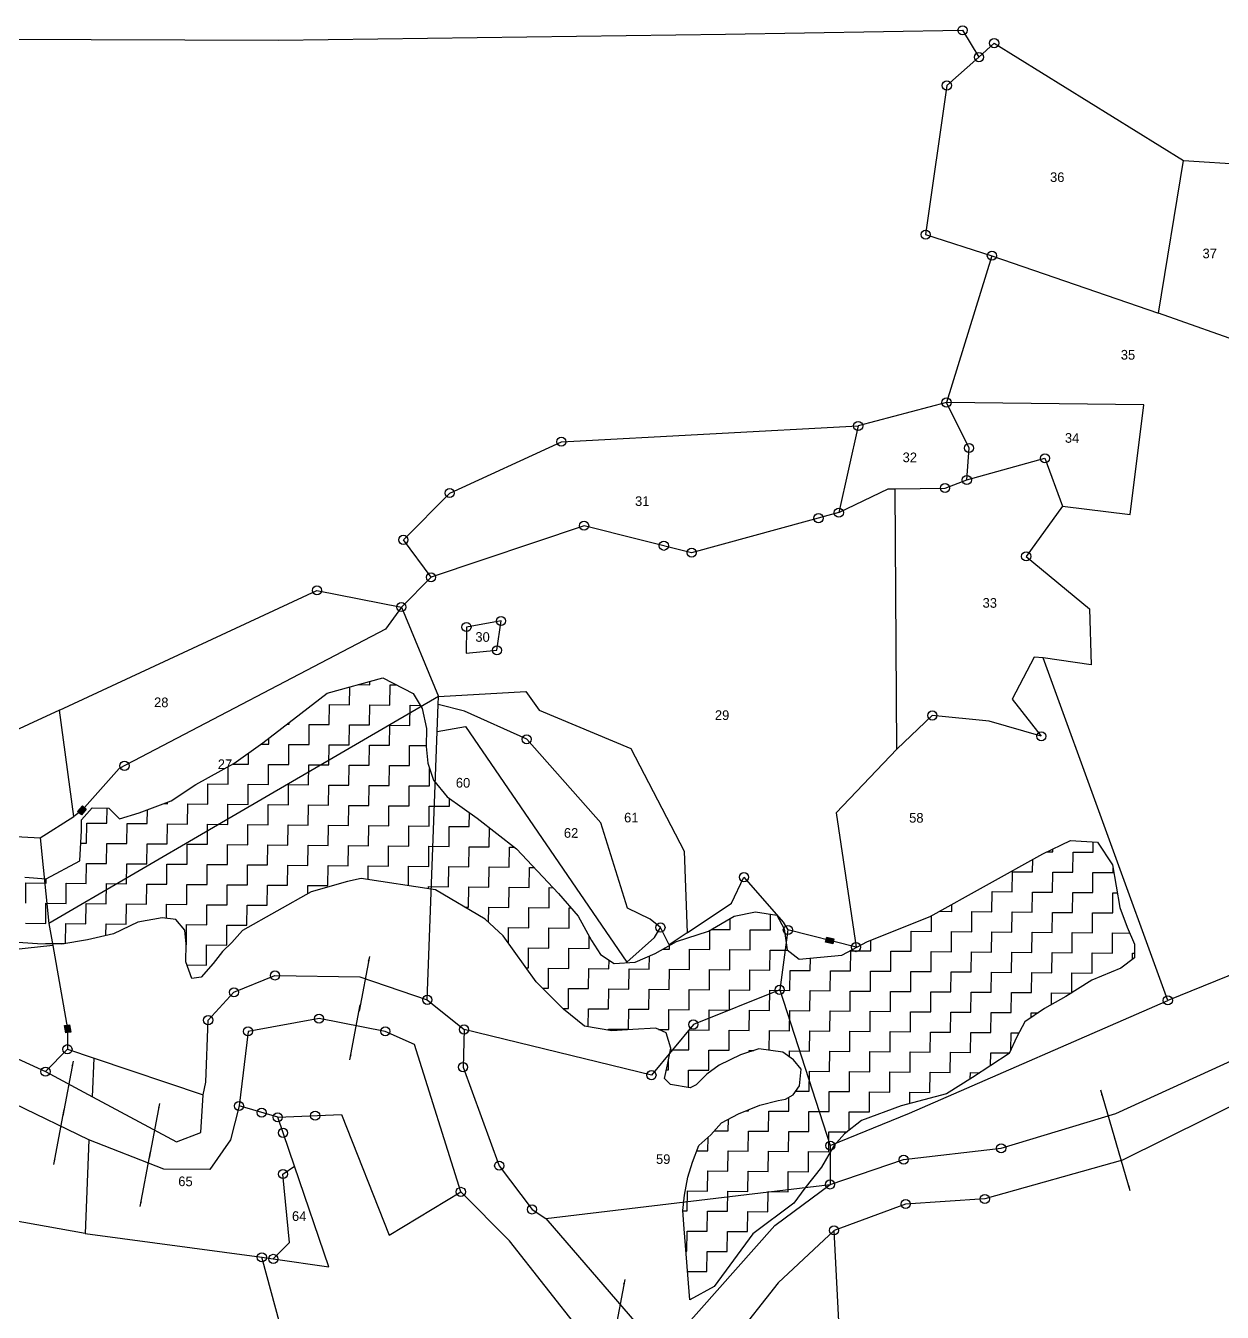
# Model space of a CAD drawing. Header units: metres. Extents: x 286188 to 288650, y 2015524 to 2018848.
# Drawn here: x 287222 to 287798, y 2017983 to 2018603 of the extents above; entities that cross this region are included whole.
import ezdxf
from ezdxf.enums import TextEntityAlignment as Align

# ---------------------------------------------------------------- set-up
doc = ezdxf.new("R2010")
doc.units = ezdxf.units.M
doc.header["$MEASUREMENT"] = 0
for name, color, linetype in [('OFF', 1, 'Continuous'), ('POLY_HATCH', 12, 'Continuous'), ('POLY_PARCEL', 6, 'Continuous'), ('POLY_WATER', 4, 'Continuous'), ('TEXT_PARCEL', 7, 'Continuous'), ('V_BOUND_LINE', 7, 'Continuous')]:
    doc.layers.add(name, color=color, linetype=linetype)
doc.styles.get("Standard").update_dxf_attribs({"font": 'arial.ttf'})
doc.styles.add('TEXT_MAP', font='', dxfattribs={"height": 1.8})
doc.styles.get('TEXT_MAP').set_extended_font_data('Kruti Dev 050')
doc.dimstyles.get("Standard").update_dxf_attribs({"dimtxt": 0.18, "dimasz": 0.18, "dimexe": 0.18, "dimexo": 0.0625, "dimgap": 0.09, "dimtad": 0, "dimtih": 1, "dimtoh": 1, "dimdec": 4, "dimzin": 0, "dimdsep": 46, "dimtxsty": 'Standard', "dimcen": 0.09, "dimadec": 0, "dimazin": 0, "dimtfac": 1, "dimtdec": 4, "dimtofl": 0, "dimtmove": 0, "dimatfit": 3, "dimfxl": 1, "dimtolj": 1, "dimtzin": 0, "dimarcsym": 0})

msp = doc.modelspace()

# ---------------------------------------------------------------- hatches: boundary and pattern name
for points in [[(287250.7, 2018225.35), (287248.85, 2018227.01), (287246.44, 2018224.33), (287248.3, 2018222.67)], [(287607.27, 2018163.82), (287606.66, 2018161.41), (287610.15, 2018160.52), (287610.76, 2018162.94)], [(287242.6, 2018121.6), (287240.15, 2018121.16), (287240.78, 2018117.62), (287243.23, 2018118.05)]]:
    msp.add_hatch(color=256).paths.add_polyline_path(points)

# ---------------------------------------------------------------- linework, layer by layer
for points in [[(287246.44, 2018224.33), (287248.85, 2018227.01), (287250.7, 2018225.35), (287248.3, 2018222.67)], [(287610.15, 2018160.52), (287606.66, 2018161.41), (287607.27, 2018163.82), (287610.76, 2018162.94)], [(287240.78, 2018117.62), (287240.15, 2018121.16), (287242.6, 2018121.6), (287243.23, 2018118.05)]]:
    msp.add_lwpolyline(points, close=True)
for centre in [(287672.7, 2018600.57), (287687.93, 2018594.37), (287680.59, 2018587.64), (287665.12, 2018573.97), (287654.93, 2018502.14), (287686.83, 2018492.01), (287664.96, 2018421.27), (287622.41, 2018409.98), (287479.47, 2018402.39), (287675.83, 2018399.35), (287712.39, 2018394.41), (287674.77, 2018383.99), (287425.73, 2018377.67), (287664.28, 2018380.09), (287603.32, 2018365.59), (287613.12, 2018368.26), (287490.43, 2018361.92), (287403.38, 2018355.13), (287528.83, 2018352.28), (287542.2, 2018348.92), (287703.35, 2018347.16), (287416.7, 2018337.08), (287361.79, 2018330.79), (287402.42, 2018322.76), (287450.41, 2018316.05), (287433.77, 2018313.12), (287448.44, 2018301.93), (287658.1, 2018270.52), (287462.81, 2018259.07), (287710.6, 2018260.52), (287269.08, 2018246.26), (287567.4, 2018192.65), (287527.2, 2018168.42), (287588.58, 2018167.25), (287621.41, 2018158.96), (287341.56, 2018145.31), (287321.8, 2018137.19), (287584.63, 2018138.39), (287414.9, 2018133.57), (287771.58, 2018133.32), (287309.38, 2018123.78), (287362.76, 2018124.5), (287328.57, 2018118.36), (287394.69, 2018118.37), (287432.61, 2018119.27), (287543.08, 2018121.7), (287241.6, 2018109.77), (287231.03, 2018098.97), (287432.14, 2018101.14), (287522.87, 2018097.29), (287324.24, 2018082.43), (287335.16, 2018079.26), (287342.88, 2018077.01), (287360.89, 2018077.74), (287345.45, 2018069.49), (287608.99, 2018063.32), (287691.29, 2018062.05), (287644.33, 2018056.61), (287345.38, 2018049.63), (287449.55, 2018053.65), (287608.86, 2018044.64), (287431.05, 2018041.06), (287683.44, 2018037.63), (287465.35, 2018032.6), (287645.28, 2018035.21), (287610.81, 2018022.53), (287335.22, 2018009.57), (287340.75, 2018008.78)]:
    msp.add_circle(centre, 2.2)
at = {"layer": 'OFF'}
msp.add_line((287472.08, 2018028.24), (287608.86, 2018044.64), dxfattribs=at)
at = {"layer": 'POLY_HATCH'}
for p, q in [((287366.61, 2018281.25), (287393.55, 2018288.6)), ((287393.55, 2018288.6), (287408.09, 2018281.17)), ((287335.7, 2018257.42), (287366.61, 2018281.25)), ((287408.09, 2018281.17), (287412.41, 2018273.82)), ((287412.41, 2018273.82), (287414.52, 2018264.31)), ((287414.52, 2018264.31), (287414.44, 2018255.55)), ((287321.73, 2018247.33), (287335.7, 2018257.42)), ((287414.44, 2018255.55), (287415.1, 2018247.51)), ((287303.37, 2018237.27), (287321.73, 2018247.33)), ((287415.1, 2018247.51), (287417.95, 2018239.45)), ((287291.6, 2018229.34), (287303.37, 2018237.27)), ((287417.95, 2018239.45), (287424.45, 2018231.36)), ((287424.45, 2018231.36), (287438.97, 2018221)), ((287248.41, 2018220.24), (287253.57, 2018226.03)), ((287253.57, 2018226.03), (287261.61, 2018225.96)), ((287261.61, 2018225.96), (287266.68, 2018220.8)), ((287276.21, 2018223.64), (287291.6, 2018229.34)), ((287248.36, 2018215.12), (287248.41, 2018220.24)), ((287266.68, 2018220.8), (287276.21, 2018223.64)), ((287438.97, 2018221), (287457.84, 2018206.22)), ((287247.5, 2018200.52), (287248.36, 2018215.12)), ((287457.84, 2018206.22), (287478.11, 2018184.86)), ((287711.4, 2018203.93), (287724.61, 2018210.39)), ((287724.61, 2018210.39), (287737.75, 2018209.54)), ((287737.75, 2018209.54), (287744.96, 2018198.52)), ((287231.34, 2018191.91), (287247.5, 2018200.52)), ((287657.05, 2018173.75), (287711.4, 2018203.93)), ((287221.12, 2018192.73), (287231.34, 2018191.91)), ((287744.96, 2018198.52), (287748.43, 2018178.04)), ((287376.5, 2018190.59), (287358.92, 2018185.63)), ((287383.09, 2018191.99), (287376.5, 2018190.59)), ((287418.85, 2018186.55), (287383.09, 2018191.99)), ((287442.84, 2018172.46), (287418.85, 2018186.55)), ((287358.92, 2018185.63), (287325.87, 2018166.94)), ((287478.11, 2018184.86), (287487.51, 2018173.82)), ((287562.78, 2018173.87), (287573.03, 2018175.97)), ((287573.03, 2018175.97), (287583.24, 2018174.42)), ((287583.24, 2018174.42), (287586.84, 2018167.81)), ((287748.43, 2018178.04), (287752, 2018168.51)), ((287275.48, 2018171.05), (287263.74, 2018165.31)), ((287287.19, 2018173.13), (287275.48, 2018171.05)), ((287293.76, 2018172.34), (287287.19, 2018173.13)), ((287298.1, 2018167.19), (287293.76, 2018172.34)), ((287451.53, 2018164.35), (287442.84, 2018172.46)), ((287487.51, 2018173.82), (287493.98, 2018162.08)), ((287550.29, 2018166.68), (287562.78, 2018173.87)), ((287626.98, 2018161.6), (287657.05, 2018173.75)), ((287752, 2018168.51), (287755.58, 2018160.44)), ((287251.29, 2018162.5), (287238.84, 2018160.42)), ((287263.74, 2018165.31), (287251.29, 2018162.5)), ((287298.77, 2018160.61), (287298.1, 2018167.19)), ((287325.87, 2018166.94), (287320.7, 2018161.15)), ((287467.41, 2018142.29), (287451.53, 2018164.35)), ((287493.98, 2018162.08), (287498.3, 2018155.46)), ((287524.62, 2018155.96), (287534.9, 2018161.71)), ((287534.9, 2018161.71), (287550.29, 2018166.68)), ((287586.84, 2018167.81), (287588.21, 2018157.57)), ((287227.15, 2018160.53), (287215.47, 2018161.37)), ((287238.84, 2018160.42), (287227.15, 2018160.53)), ((287298.69, 2018151.85), (287298.77, 2018160.61)), ((287316.27, 2018156.8), (287311.84, 2018151)), ((287320.7, 2018161.15), (287316.27, 2018156.8)), ((287515.08, 2018151.66), (287524.62, 2018155.96)), ((287588.21, 2018157.57), (287594.01, 2018153.14)), ((287614.49, 2018155.14), (287626.98, 2018161.6)), ((287755.58, 2018160.44), (287755.52, 2018153.87)), ((287301.54, 2018143.79), (287298.69, 2018151.85)), ((287311.84, 2018151), (287305.93, 2018144.48)), ((287498.3, 2018155.46), (287504.84, 2018151.02)), ((287504.84, 2018151.02), (287515.08, 2018151.66)), ((287594.01, 2018153.14), (287614.49, 2018155.14)), ((287755.52, 2018153.87), (287748.9, 2018148.82)), ((287305.93, 2018144.48), (287301.54, 2018143.79)), ((287734.96, 2018143.1), (287722.47, 2018135.18)), ((287748.9, 2018148.82), (287734.96, 2018143.1)), ((287480.45, 2018129.03), (287467.41, 2018142.29)), ((287722.47, 2018135.18), (287712.18, 2018129.43)), ((287490.6, 2018120.9), (287480.45, 2018129.03)), ((287712.18, 2018129.43), (287702.63, 2018122.94)), ((287503.74, 2018118.59), (287490.6, 2018120.9)), ((287513.97, 2018119.23), (287503.74, 2018118.59)), ((287524.94, 2018119.86), (287513.97, 2018119.23)), ((287530.03, 2018117.63), (287524.94, 2018119.86)), ((287702.63, 2018122.94), (287698.91, 2018115.67)), ((287532.16, 2018110.3), (287530.03, 2018117.63)), ((287698.91, 2018115.67), (287695.18, 2018107.67)), ((287530.63, 2018102.28), (287532.16, 2018110.3)), ((287565.75, 2018107.08), (287555.47, 2018102.06)), ((287574.54, 2018109.92), (287565.75, 2018107.08)), ((287586.22, 2018108.35), (287574.54, 2018109.92)), ((287591.3, 2018104.66), (287586.22, 2018108.35)), ((287695.18, 2018107.67), (287677.54, 2018096.15)), ((287529.11, 2018095.72), (287530.63, 2018102.28)), ((287555.47, 2018102.06), (287549.59, 2018097.73)), ((287594.92, 2018100.24), (287591.3, 2018104.66)), ((287594.11, 2018092.21), (287594.92, 2018100.24)), ((287532, 2018092.78), (287529.11, 2018095.72)), ((287549.59, 2018097.73), (287544.42, 2018092.66)), ((287677.54, 2018096.15), (287665.04, 2018088.23)), ((287541.49, 2018091.23), (287532, 2018092.78)), ((287544.42, 2018092.66), (287541.49, 2018091.23)), ((287587.48, 2018085.7), (287591.15, 2018087.86)), ((287591.15, 2018087.86), (287594.11, 2018092.21)), ((287665.04, 2018088.23), (287643.07, 2018082.58)), ((287564.76, 2018078.6), (287575.03, 2018082.89)), ((287575.03, 2018082.89), (287583.82, 2018085)), ((287583.82, 2018085), (287587.48, 2018085.7)), ((287643.07, 2018082.58), (287624, 2018075.45)), ((287556.68, 2018074.29), (287564.76, 2018078.6)), ((287624, 2018075.45), (287615.91, 2018068.95)), ((287551.51, 2018068.5), (287556.68, 2018074.29)), ((287615.91, 2018068.95), (287610.74, 2018063.16)), ((287542.63, 2018055.43), (287545.62, 2018063.44)), ((287545.62, 2018063.44), (287551.51, 2018068.5)), ((287610.74, 2018063.16), (287604.8, 2018052.98)), ((287540.37, 2018048.15), (287542.63, 2018055.43)), ((287604.8, 2018052.98), (287596.67, 2018042.83)), ((287538.83, 2018039.4), (287540.37, 2018048.15)), ((287538.03, 2018032.1), (287538.83, 2018039.4)), ((287596.67, 2018042.83), (287591.49, 2018035.58)), ((287538.68, 2018023.33), (287538.03, 2018032.1)), ((287591.49, 2018035.58), (287571.62, 2018020.88)), ((287541.3, 2017988.98), (287538.68, 2018023.33)), ((287571.62, 2018020.88), (287553.12, 2017995.48)), ((287553.12, 2017995.48), (287541.3, 2017988.98))]:
    msp.add_line(p, q, dxfattribs=at)
at = {"layer": 'POLY_HATCH', "linetype": 'Continuous'}
for p, q in [((287387.29, 2018285.34), (287387.31, 2018286.9)), ((287377.51, 2018275.73), (287377.59, 2018284.24)), ((287381.77, 2018285.39), (287387.29, 2018285.34)), ((287396.9, 2018275.55), (287396.99, 2018285.25)), ((287396.99, 2018285.25), (287400.17, 2018285.22)), ((287367.73, 2018266.12), (287367.81, 2018275.82)), ((287367.81, 2018275.82), (287377.51, 2018275.73)), ((287387.12, 2018265.95), (287387.2, 2018275.64)), ((287387.2, 2018275.64), (287396.9, 2018275.55)), ((287406.51, 2018265.77), (287406.59, 2018275.47)), ((287406.59, 2018275.47), (287411.47, 2018275.42)), ((287348.34, 2018266.3), (287348.34, 2018267.17)), ((287347.23, 2018266.31), (287348.34, 2018266.3)), ((287357.94, 2018256.51), (287358.03, 2018266.21)), ((287358.03, 2018266.21), (287367.73, 2018266.12)), ((287377.33, 2018256.34), (287377.42, 2018266.03)), ((287377.42, 2018266.03), (287387.12, 2018265.95)), ((287396.72, 2018256.16), (287396.81, 2018265.86)), ((287396.81, 2018265.86), (287406.51, 2018265.77)), ((287334.73, 2018256.72), (287338.55, 2018256.69)), ((287338.55, 2018256.69), (287338.58, 2018259.64)), ((287348.16, 2018246.91), (287348.25, 2018256.6)), ((287348.25, 2018256.6), (287357.94, 2018256.51)), ((287367.55, 2018246.73), (287367.64, 2018256.43)), ((287367.64, 2018256.43), (287377.33, 2018256.34)), ((287386.94, 2018246.56), (287387.03, 2018256.25)), ((287387.03, 2018256.25), (287396.72, 2018256.16)), ((287406.33, 2018246.38), (287406.42, 2018256.08)), ((287406.42, 2018256.08), (287414.44, 2018256)), ((287328.77, 2018247.08), (287328.82, 2018252.45)), ((287318.99, 2018237.47), (287319.07, 2018245.87)), ((287321.4, 2018247.15), (287328.77, 2018247.08)), ((287338.38, 2018237.3), (287338.47, 2018246.99)), ((287338.47, 2018246.99), (287348.16, 2018246.91)), ((287357.77, 2018237.12), (287357.86, 2018246.82)), ((287357.86, 2018246.82), (287367.55, 2018246.73)), ((287377.16, 2018236.95), (287377.25, 2018246.64)), ((287377.25, 2018246.64), (287386.94, 2018246.56)), ((287396.55, 2018236.77), (287396.64, 2018246.47)), ((287396.64, 2018246.47), (287406.33, 2018246.38)), ((287415.94, 2018236.6), (287416.01, 2018244.92)), ((287309.21, 2018227.87), (287309.29, 2018237.56)), ((287309.29, 2018237.56), (287318.99, 2018237.47)), ((287328.6, 2018227.69), (287328.68, 2018237.39)), ((287328.68, 2018237.39), (287338.38, 2018237.3)), ((287347.99, 2018227.52), (287348.07, 2018237.21)), ((287348.07, 2018237.21), (287357.77, 2018237.12)), ((287367.38, 2018227.34), (287367.46, 2018237.04)), ((287367.46, 2018237.04), (287377.16, 2018236.95)), ((287386.77, 2018227.17), (287386.85, 2018236.86)), ((287386.85, 2018236.86), (287396.55, 2018236.77)), ((287406.16, 2018226.99), (287406.24, 2018236.69)), ((287406.24, 2018236.69), (287415.94, 2018236.6)), ((287425.55, 2018226.82), (287425.58, 2018230.55)), ((287260.65, 2018218.61), (287260.71, 2018225.97)), ((287280.03, 2018218.43), (287280.09, 2018225.08)), ((287288.14, 2018228.06), (287289.82, 2018228.04)), ((287289.82, 2018228.04), (287289.82, 2018228.68)), ((287299.42, 2018218.26), (287299.51, 2018227.95)), ((287299.51, 2018227.95), (287309.21, 2018227.87)), ((287318.81, 2018218.08), (287318.9, 2018227.78)), ((287318.9, 2018227.78), (287328.6, 2018227.69)), ((287338.2, 2018217.91), (287338.29, 2018227.6)), ((287338.29, 2018227.6), (287347.99, 2018227.52)), ((287357.59, 2018217.73), (287357.68, 2018227.43)), ((287357.68, 2018227.43), (287367.38, 2018227.34)), ((287376.98, 2018217.56), (287377.07, 2018227.25)), ((287377.07, 2018227.25), (287386.77, 2018227.17)), ((287396.37, 2018217.38), (287396.46, 2018227.08)), ((287396.46, 2018227.08), (287406.16, 2018226.99)), ((287415.76, 2018217.21), (287415.85, 2018226.9)), ((287415.85, 2018226.9), (287425.55, 2018226.82)), ((287435.15, 2018217.03), (287435.21, 2018223.68)), ((287250.86, 2018209), (287250.95, 2018218.7)), ((287250.95, 2018218.7), (287260.65, 2018218.61)), ((287270.25, 2018208.83), (287270.34, 2018218.52)), ((287270.34, 2018218.52), (287280.03, 2018218.43)), ((287289.64, 2018208.65), (287289.73, 2018218.35)), ((287289.73, 2018218.35), (287299.42, 2018218.26)), ((287309.03, 2018208.48), (287309.12, 2018218.17)), ((287309.12, 2018218.17), (287318.81, 2018218.08)), ((287328.42, 2018208.3), (287328.51, 2018218)), ((287328.51, 2018218), (287338.2, 2018217.91)), ((287347.81, 2018208.13), (287347.9, 2018217.82)), ((287347.9, 2018217.82), (287357.59, 2018217.73)), ((287367.2, 2018207.95), (287367.29, 2018217.65)), ((287367.29, 2018217.65), (287376.98, 2018217.56)), ((287386.59, 2018207.78), (287386.68, 2018217.47)), ((287386.68, 2018217.47), (287396.37, 2018217.38)), ((287405.98, 2018207.6), (287406.07, 2018217.3)), ((287406.07, 2018217.3), (287415.76, 2018217.21)), ((287425.37, 2018207.43), (287425.46, 2018217.12)), ((287425.46, 2018217.12), (287435.15, 2018217.03)), ((287444.76, 2018207.25), (287444.84, 2018216.4)), ((287248, 2018209.03), (287250.86, 2018209)), ((287260.47, 2018199.22), (287260.56, 2018208.91)), ((287260.56, 2018208.91), (287270.25, 2018208.83)), ((287279.86, 2018199.05), (287279.95, 2018208.74)), ((287279.95, 2018208.74), (287289.64, 2018208.65)), ((287299.25, 2018198.87), (287299.34, 2018208.56)), ((287299.34, 2018208.56), (287309.03, 2018208.48)), ((287318.64, 2018198.69), (287318.73, 2018208.39)), ((287318.73, 2018208.39), (287328.42, 2018208.3)), ((287338.03, 2018198.52), (287338.12, 2018208.21)), ((287338.12, 2018208.21), (287347.81, 2018208.13)), ((287357.42, 2018198.34), (287357.51, 2018208.04)), ((287357.51, 2018208.04), (287367.2, 2018207.95)), ((287376.81, 2018198.17), (287376.9, 2018207.86)), ((287376.9, 2018207.86), (287386.59, 2018207.78)), ((287396.2, 2018197.99), (287396.29, 2018207.69)), ((287396.29, 2018207.69), (287405.98, 2018207.6)), ((287415.59, 2018197.82), (287415.68, 2018207.51)), ((287415.68, 2018207.51), (287425.37, 2018207.43)), ((287434.98, 2018197.64), (287435.06, 2018207.34)), ((287435.06, 2018207.34), (287444.76, 2018207.25)), ((287454.37, 2018197.47), (287454.45, 2018207.16)), ((287454.45, 2018207.16), (287456.66, 2018207.14)), ((287716.22, 2018204.8), (287716.23, 2018206.29)), ((287735.6, 2018204.62), (287735.65, 2018209.67)), ((287250.69, 2018189.61), (287250.78, 2018199.31)), ((287250.78, 2018199.31), (287260.47, 2018199.22)), ((287270.08, 2018189.44), (287270.16, 2018199.13)), ((287270.16, 2018199.13), (287279.86, 2018199.05)), ((287289.47, 2018189.26), (287289.55, 2018198.96)), ((287289.55, 2018198.96), (287299.25, 2018198.87)), ((287706.43, 2018195.19), (287706.49, 2018201.21)), ((287713.22, 2018204.83), (287716.22, 2018204.8)), ((287725.82, 2018195.02), (287725.91, 2018204.71)), ((287725.91, 2018204.71), (287735.6, 2018204.62)), ((287308.86, 2018189.09), (287308.94, 2018198.78)), ((287308.94, 2018198.78), (287318.64, 2018198.69)), ((287328.25, 2018188.91), (287328.33, 2018198.61)), ((287328.33, 2018198.61), (287338.03, 2018198.52)), ((287347.64, 2018188.74), (287347.72, 2018198.43)), ((287347.72, 2018198.43), (287357.42, 2018198.34)), ((287367.03, 2018188.56), (287367.11, 2018198.26)), ((287367.11, 2018198.26), (287376.81, 2018198.17)), ((287386.44, 2018191.48), (287386.5, 2018198.08)), ((287386.5, 2018198.08), (287396.2, 2018197.99)), ((287405.81, 2018188.53), (287405.89, 2018197.91)), ((287405.89, 2018197.91), (287415.59, 2018197.82)), ((287425.19, 2018188.04), (287425.28, 2018197.73)), ((287425.28, 2018197.73), (287434.98, 2018197.64)), ((287444.58, 2018187.86), (287444.67, 2018197.56)), ((287444.67, 2018197.56), (287454.37, 2018197.47)), ((287463.97, 2018187.69), (287464.06, 2018197.38)), ((287464.06, 2018197.38), (287466.25, 2018197.36)), ((287696.65, 2018185.58), (287696.74, 2018195.28)), ((287696.74, 2018195.28), (287706.43, 2018195.19)), ((287716.04, 2018185.41), (287716.13, 2018195.1)), ((287716.13, 2018195.1), (287725.82, 2018195.02)), ((287735.43, 2018185.23), (287735.52, 2018194.93)), ((287735.52, 2018194.93), (287745.21, 2018194.84)), ((287745.21, 2018194.84), (287745.23, 2018196.93)), ((287221.52, 2018180.18), (287221.6, 2018189.88)), ((287221.6, 2018189.88), (287231.3, 2018189.79)), ((287231.3, 2018189.79), (287231.32, 2018191.91)), ((287240.91, 2018180.01), (287240.99, 2018189.7)), ((287240.99, 2018189.7), (287250.69, 2018189.61)), ((287260.29, 2018179.83), (287260.38, 2018189.53)), ((287260.38, 2018189.53), (287270.08, 2018189.44)), ((287279.68, 2018179.66), (287279.77, 2018189.35)), ((287279.77, 2018189.35), (287289.47, 2018189.26)), ((287299.07, 2018179.48), (287299.16, 2018189.18)), ((287299.16, 2018189.18), (287308.86, 2018189.09)), ((287318.46, 2018179.31), (287318.55, 2018189)), ((287318.55, 2018189), (287328.25, 2018188.91)), ((287337.85, 2018179.13), (287337.94, 2018188.82)), ((287337.94, 2018188.82), (287347.64, 2018188.74)), ((287357.3, 2018184.71), (287357.33, 2018188.65)), ((287357.33, 2018188.65), (287367.03, 2018188.56)), ((287415.49, 2018187.06), (287415.5, 2018188.12)), ((287415.5, 2018188.12), (287425.19, 2018188.04)), ((287434.8, 2018178.25), (287434.89, 2018187.95)), ((287434.89, 2018187.95), (287444.58, 2018187.86)), ((287454.19, 2018178.08), (287454.28, 2018187.77)), ((287454.28, 2018187.77), (287463.97, 2018187.69)), ((287473.58, 2018177.9), (287473.67, 2018187.6)), ((287473.67, 2018187.6), (287475.53, 2018187.58)), ((287686.87, 2018175.98), (287686.96, 2018185.67)), ((287686.96, 2018185.67), (287696.65, 2018185.58)), ((287706.26, 2018175.8), (287706.35, 2018185.5)), ((287706.35, 2018185.5), (287716.04, 2018185.41)), ((287725.65, 2018175.63), (287725.73, 2018185.32)), ((287725.73, 2018185.32), (287735.43, 2018185.23)), ((287745.04, 2018175.45), (287745.12, 2018185.15)), ((287745.12, 2018185.15), (287747.23, 2018185.13)), ((287231.12, 2018170.4), (287231.21, 2018180.09)), ((287231.21, 2018180.09), (287240.91, 2018180.01)), ((287250.51, 2018170.22), (287250.6, 2018179.92)), ((287250.6, 2018179.92), (287260.29, 2018179.83)), ((287269.9, 2018170.05), (287269.99, 2018179.74)), ((287269.99, 2018179.74), (287279.68, 2018179.66)), ((287289.32, 2018172.88), (287289.38, 2018179.57)), ((287289.38, 2018179.57), (287299.07, 2018179.48)), ((287308.68, 2018169.7), (287308.77, 2018179.39)), ((287308.77, 2018179.39), (287318.46, 2018179.31)), ((287328.07, 2018169.52), (287328.16, 2018179.22)), ((287328.16, 2018179.22), (287337.85, 2018179.13)), ((287432.94, 2018178.27), (287434.8, 2018178.25)), ((287444.43, 2018170.97), (287444.5, 2018178.17)), ((287444.5, 2018178.17), (287454.19, 2018178.08)), ((287463.8, 2018168.3), (287463.89, 2018177.99)), ((287463.89, 2018177.99), (287473.58, 2018177.9)), ((287483.19, 2018168.12), (287483.28, 2018177.82)), ((287483.28, 2018177.82), (287484.11, 2018177.81)), ((287580.14, 2018167.25), (287580.21, 2018174.88)), ((287657.7, 2018166.55), (287657.76, 2018174.15)), ((287661.47, 2018176.21), (287667.48, 2018176.15)), ((287667.48, 2018176.15), (287667.51, 2018179.56)), ((287677.09, 2018166.37), (287677.17, 2018176.06)), ((287677.17, 2018176.06), (287686.87, 2018175.98)), ((287696.48, 2018166.19), (287696.56, 2018175.89)), ((287696.56, 2018175.89), (287706.26, 2018175.8)), ((287715.86, 2018166.02), (287715.95, 2018175.71)), ((287715.95, 2018175.71), (287725.65, 2018175.63)), ((287735.25, 2018165.84), (287735.34, 2018175.54)), ((287735.34, 2018175.54), (287745.04, 2018175.45)), ((287221.43, 2018170.49), (287231.12, 2018170.4)), ((287240.73, 2018160.74), (287240.82, 2018170.31)), ((287240.82, 2018170.31), (287250.51, 2018170.22)), ((287260.16, 2018164.5), (287260.21, 2018170.14)), ((287260.21, 2018170.14), (287269.9, 2018170.05)), ((287298.9, 2018160.09), (287298.99, 2018169.79)), ((287298.99, 2018169.79), (287308.68, 2018169.7)), ((287318.29, 2018159.92), (287318.38, 2018169.61)), ((287318.38, 2018169.61), (287328.07, 2018169.52)), ((287454.04, 2018160.87), (287454.1, 2018168.38)), ((287454.1, 2018168.38), (287463.8, 2018168.3)), ((287473.41, 2018158.51), (287473.49, 2018168.21)), ((287473.49, 2018168.21), (287483.19, 2018168.12)), ((287560.75, 2018167.42), (287560.8, 2018172.73)), ((287492.8, 2018158.34), (287492.85, 2018164.13)), ((287550.96, 2018157.81), (287551.05, 2018167.12)), ((287551.72, 2018167.5), (287560.75, 2018167.42)), ((287570.35, 2018157.64), (287570.44, 2018167.33)), ((287570.44, 2018167.33), (287580.14, 2018167.25)), ((287628.52, 2018157.11), (287628.57, 2018162.25)), ((287647.91, 2018156.94), (287648, 2018166.63)), ((287648, 2018166.63), (287657.7, 2018166.55)), ((287667.3, 2018156.76), (287667.39, 2018166.46)), ((287667.39, 2018166.46), (287677.09, 2018166.37)), ((287686.69, 2018156.59), (287686.78, 2018166.28)), ((287686.78, 2018166.28), (287696.48, 2018166.19)), ((287706.08, 2018156.41), (287706.17, 2018166.11)), ((287706.17, 2018166.11), (287715.86, 2018166.02)), ((287725.47, 2018156.24), (287725.56, 2018165.93)), ((287725.56, 2018165.93), (287735.25, 2018165.84)), ((287744.86, 2018156.06), (287744.95, 2018165.76)), ((287744.95, 2018165.76), (287753.25, 2018165.68)), ((287231.03, 2018160.49), (287231.04, 2018160.7)), ((287231.04, 2018160.7), (287240.03, 2018160.62)), ((287298.76, 2018160.09), (287298.9, 2018160.09)), ((287308.51, 2018150.31), (287308.59, 2018160)), ((287308.59, 2018160), (287318.29, 2018159.92)), ((287463.62, 2018148.91), (287463.71, 2018158.6)), ((287463.71, 2018158.6), (287473.41, 2018158.51)), ((287483.01, 2018148.73), (287483.1, 2018158.43)), ((287483.1, 2018158.43), (287492.8, 2018158.34)), ((287528.3, 2018158.02), (287531.58, 2018157.99)), ((287531.58, 2018157.99), (287531.59, 2018159.86)), ((287541.18, 2018148.21), (287541.27, 2018157.9)), ((287541.27, 2018157.9), (287550.96, 2018157.81)), ((287560.57, 2018148.03), (287560.66, 2018157.73)), ((287560.66, 2018157.73), (287570.35, 2018157.64)), ((287579.96, 2018147.86), (287580.05, 2018157.55)), ((287580.05, 2018157.55), (287588.34, 2018157.48)), ((287618.74, 2018147.51), (287618.83, 2018157.2)), ((287618.83, 2018157.2), (287628.52, 2018157.11)), ((287638.13, 2018147.33), (287638.22, 2018157.03)), ((287638.22, 2018157.03), (287647.91, 2018156.94)), ((287657.52, 2018147.16), (287657.61, 2018156.85)), ((287657.61, 2018156.85), (287667.3, 2018156.76)), ((287676.91, 2018146.98), (287677, 2018156.68)), ((287677, 2018156.68), (287686.69, 2018156.59)), ((287696.3, 2018146.81), (287696.39, 2018156.5)), ((287696.39, 2018156.5), (287706.08, 2018156.41)), ((287715.69, 2018146.63), (287715.78, 2018156.32)), ((287715.78, 2018156.32), (287725.47, 2018156.24)), ((287735.08, 2018146.45), (287735.17, 2018156.15)), ((287735.17, 2018156.15), (287744.86, 2018156.06)), ((287754.53, 2018153.12), (287754.56, 2018155.97)), ((287754.56, 2018155.97), (287755.54, 2018155.97)), ((287299.21, 2018150.39), (287308.51, 2018150.31)), ((287502.4, 2018148.56), (287502.44, 2018152.65)), ((287521.79, 2018148.38), (287521.85, 2018154.71)), ((287599.35, 2018147.68), (287599.41, 2018153.67)), ((287462.64, 2018148.92), (287463.62, 2018148.91)), ((287473.23, 2018139.12), (287473.32, 2018148.82)), ((287473.32, 2018148.82), (287483.01, 2018148.73)), ((287492.62, 2018138.95), (287492.71, 2018148.64)), ((287492.71, 2018148.64), (287502.4, 2018148.56)), ((287512.01, 2018138.77), (287512.1, 2018148.47)), ((287512.1, 2018148.47), (287521.79, 2018148.38)), ((287531.4, 2018138.6), (287531.49, 2018148.29)), ((287531.49, 2018148.29), (287541.18, 2018148.21)), ((287550.79, 2018138.42), (287550.88, 2018148.12)), ((287550.88, 2018148.12), (287560.57, 2018148.03)), ((287570.18, 2018138.25), (287570.27, 2018147.94)), ((287570.27, 2018147.94), (287579.96, 2018147.86)), ((287589.57, 2018138.07), (287589.66, 2018147.77)), ((287589.66, 2018147.77), (287599.35, 2018147.68)), ((287608.96, 2018137.9), (287609.05, 2018147.59)), ((287609.05, 2018147.59), (287618.74, 2018147.51)), ((287628.35, 2018137.72), (287628.44, 2018147.42)), ((287628.44, 2018147.42), (287638.13, 2018147.33)), ((287647.74, 2018137.55), (287647.83, 2018147.24)), ((287647.83, 2018147.24), (287657.52, 2018147.16)), ((287667.13, 2018137.37), (287667.22, 2018147.07)), ((287667.22, 2018147.07), (287676.91, 2018146.98)), ((287686.52, 2018137.2), (287686.61, 2018146.89)), ((287686.61, 2018146.89), (287696.3, 2018146.81)), ((287705.91, 2018137.02), (287705.99, 2018146.72)), ((287705.99, 2018146.72), (287715.69, 2018146.63)), ((287725.3, 2018136.97), (287725.38, 2018146.54)), ((287725.38, 2018146.54), (287735.08, 2018146.45)), ((287470.5, 2018139.15), (287473.23, 2018139.12)), ((287482.84, 2018129.34), (287482.93, 2018139.04)), ((287482.93, 2018139.04), (287492.62, 2018138.95)), ((287502.23, 2018129.17), (287502.32, 2018138.86)), ((287502.32, 2018138.86), (287512.01, 2018138.77)), ((287521.62, 2018128.99), (287521.71, 2018138.69)), ((287521.71, 2018138.69), (287531.4, 2018138.6)), ((287541.01, 2018128.82), (287541.09, 2018138.51)), ((287541.09, 2018138.51), (287550.79, 2018138.42)), ((287560.4, 2018128.64), (287560.48, 2018138.34)), ((287560.48, 2018138.34), (287570.18, 2018138.25)), ((287579.79, 2018128.47), (287579.87, 2018138.16)), ((287579.87, 2018138.16), (287589.57, 2018138.07)), ((287599.18, 2018128.29), (287599.26, 2018137.99)), ((287599.26, 2018137.99), (287608.96, 2018137.9)), ((287618.57, 2018128.12), (287618.65, 2018137.81)), ((287618.65, 2018137.81), (287628.35, 2018137.72)), ((287637.96, 2018127.94), (287638.04, 2018137.64)), ((287638.04, 2018137.64), (287647.74, 2018137.55)), ((287657.35, 2018127.77), (287657.43, 2018137.46)), ((287657.43, 2018137.46), (287667.13, 2018137.37)), ((287676.74, 2018127.59), (287676.82, 2018137.29)), ((287676.82, 2018137.29), (287686.52, 2018137.2)), ((287696.12, 2018127.42), (287696.21, 2018137.11)), ((287696.21, 2018137.11), (287705.91, 2018137.02)), ((287715.55, 2018131.31), (287715.6, 2018136.94)), ((287715.6, 2018136.94), (287725.1, 2018136.85)), ((287480.11, 2018129.37), (287482.84, 2018129.34)), ((287492.45, 2018120.58), (287492.53, 2018129.25)), ((287492.53, 2018129.25), (287502.23, 2018129.17)), ((287511.84, 2018119.38), (287511.92, 2018129.08)), ((287511.92, 2018129.08), (287521.62, 2018128.99)), ((287531.22, 2018119.21), (287531.31, 2018128.9)), ((287531.31, 2018128.9), (287541.01, 2018128.82)), ((287550.61, 2018119.03), (287550.7, 2018128.73)), ((287550.7, 2018128.73), (287560.4, 2018128.64)), ((287570, 2018118.86), (287570.09, 2018128.55)), ((287570.09, 2018128.55), (287579.79, 2018128.47)), ((287589.39, 2018118.68), (287589.48, 2018128.38)), ((287589.48, 2018128.38), (287599.18, 2018128.29)), ((287608.78, 2018118.51), (287608.87, 2018128.2)), ((287608.87, 2018128.2), (287618.57, 2018128.12)), ((287628.17, 2018118.33), (287628.26, 2018128.03)), ((287628.26, 2018128.03), (287637.96, 2018127.94)), ((287647.56, 2018118.16), (287647.65, 2018127.85)), ((287647.65, 2018127.85), (287657.35, 2018127.77)), ((287666.95, 2018117.98), (287667.04, 2018127.68)), ((287667.04, 2018127.68), (287676.74, 2018127.59)), ((287686.34, 2018117.81), (287686.43, 2018127.5)), ((287686.43, 2018127.5), (287696.12, 2018127.42)), ((287705.8, 2018125.1), (287705.82, 2018127.33)), ((287705.82, 2018127.33), (287709.04, 2018127.3)), ((287502.14, 2018119.47), (287511.84, 2018119.38)), ((287502.14, 2018118.87), (287502.14, 2018119.47)), ((287526.33, 2018119.25), (287531.22, 2018119.21)), ((287540.83, 2018109.43), (287540.92, 2018119.12)), ((287540.92, 2018119.12), (287550.61, 2018119.03)), ((287560.22, 2018109.25), (287560.31, 2018118.95)), ((287560.31, 2018118.95), (287570, 2018118.86)), ((287579.61, 2018109.24), (287579.7, 2018118.77)), ((287579.7, 2018118.77), (287589.39, 2018118.68)), ((287599, 2018108.9), (287599.09, 2018118.6)), ((287599.09, 2018118.6), (287608.78, 2018118.51)), ((287618.39, 2018108.73), (287618.48, 2018118.42)), ((287618.48, 2018118.42), (287628.17, 2018118.33)), ((287637.78, 2018108.55), (287637.87, 2018118.25)), ((287637.87, 2018118.25), (287647.56, 2018118.16)), ((287657.17, 2018108.38), (287657.26, 2018118.07)), ((287657.26, 2018118.07), (287666.95, 2018117.98)), ((287676.56, 2018108.2), (287676.65, 2018117.9)), ((287676.65, 2018117.9), (287686.34, 2018117.81)), ((287695.96, 2018109.35), (287696.04, 2018117.72)), ((287696.04, 2018117.72), (287699.94, 2018117.69)), ((287532.01, 2018109.51), (287540.83, 2018109.43)), ((287550.44, 2018099.64), (287550.53, 2018109.34)), ((287550.53, 2018109.34), (287560.22, 2018109.25)), ((287569.91, 2018108.42), (287569.92, 2018109.16)), ((287569.92, 2018109.16), (287572.14, 2018109.14)), ((287589.28, 2018106.13), (287589.31, 2018108.99)), ((287589.31, 2018108.99), (287599, 2018108.9)), ((287608.61, 2018099.12), (287608.7, 2018108.81)), ((287608.7, 2018108.81), (287618.39, 2018108.73)), ((287628, 2018098.94), (287628.09, 2018108.64)), ((287628.09, 2018108.64), (287637.78, 2018108.55)), ((287647.39, 2018098.77), (287647.48, 2018108.46)), ((287647.48, 2018108.46), (287657.17, 2018108.38)), ((287666.78, 2018098.59), (287666.87, 2018108.29)), ((287666.87, 2018108.29), (287676.56, 2018108.2)), ((287686.2, 2018101.81), (287686.25, 2018108.11)), ((287686.25, 2018108.11), (287695.35, 2018108.03)), ((287530.06, 2018099.83), (287531.05, 2018099.82)), ((287531.05, 2018099.82), (287531.09, 2018104.72)), ((287540.67, 2018091.36), (287540.74, 2018099.73)), ((287540.74, 2018099.73), (287550.44, 2018099.64)), ((287598.83, 2018089.51), (287598.91, 2018099.21)), ((287598.91, 2018099.21), (287608.61, 2018099.12)), ((287618.22, 2018089.34), (287618.3, 2018099.03)), ((287618.3, 2018099.03), (287628, 2018098.94)), ((287637.61, 2018089.16), (287637.69, 2018098.86)), ((287637.69, 2018098.86), (287647.39, 2018098.77)), ((287657, 2018088.99), (287657.08, 2018098.68)), ((287657.08, 2018098.68), (287666.78, 2018098.59)), ((287676.44, 2018095.45), (287676.47, 2018098.51)), ((287676.47, 2018098.51), (287681.08, 2018098.46)), ((287592.31, 2018089.57), (287598.83, 2018089.51)), ((287608.43, 2018079.73), (287608.52, 2018089.42)), ((287608.52, 2018089.42), (287618.22, 2018089.34)), ((287627.82, 2018079.55), (287627.91, 2018089.25)), ((287627.91, 2018089.25), (287637.61, 2018089.16)), ((287647.25, 2018083.66), (287647.3, 2018089.07)), ((287647.3, 2018089.07), (287657, 2018088.99)), ((287589.04, 2018079.9), (287589.1, 2018086.66)), ((287559.87, 2018070.47), (287559.92, 2018076.02)), ((287568.32, 2018080.09), (287569.65, 2018080.08)), ((287569.65, 2018080.08), (287569.66, 2018080.65)), ((287579.26, 2018070.3), (287579.35, 2018079.99)), ((287579.35, 2018079.99), (287589.04, 2018079.9)), ((287598.65, 2018070.12), (287598.74, 2018079.82)), ((287598.74, 2018079.82), (287608.43, 2018079.73)), ((287618.05, 2018070.67), (287618.13, 2018079.64)), ((287618.13, 2018079.64), (287627.82, 2018079.55)), ((287553.33, 2018070.53), (287559.87, 2018070.47)), ((287569.48, 2018060.69), (287569.57, 2018070.38)), ((287569.57, 2018070.38), (287579.26, 2018070.3)), ((287588.87, 2018060.51), (287588.96, 2018070.21)), ((287588.96, 2018070.21), (287598.65, 2018070.12)), ((287608.26, 2018060.34), (287608.35, 2018070.03)), ((287608.35, 2018070.03), (287617.16, 2018069.95)), ((287550.09, 2018060.87), (287550.15, 2018067.32)), ((287544.68, 2018060.91), (287550.09, 2018060.87)), ((287559.7, 2018051.08), (287559.78, 2018060.78)), ((287559.78, 2018060.78), (287569.48, 2018060.69)), ((287579.09, 2018050.91), (287579.17, 2018060.6)), ((287579.17, 2018060.6), (287588.87, 2018060.51)), ((287598.48, 2018050.73), (287598.56, 2018060.43)), ((287598.56, 2018060.43), (287608.26, 2018060.34)), ((287549.91, 2018041.48), (287550, 2018051.17)), ((287550, 2018051.17), (287559.7, 2018051.08)), ((287569.3, 2018041.3), (287569.39, 2018051)), ((287569.39, 2018051), (287579.09, 2018050.91)), ((287588.69, 2018041.13), (287588.78, 2018050.82)), ((287588.78, 2018050.82), (287598.48, 2018050.73)), ((287540.13, 2018031.87), (287540.22, 2018041.56)), ((287540.22, 2018041.56), (287549.91, 2018041.48)), ((287559.52, 2018031.69), (287559.61, 2018041.39)), ((287559.61, 2018041.39), (287569.3, 2018041.3)), ((287578.91, 2018031.52), (287579, 2018041.21)), ((287579, 2018041.21), (287588.69, 2018041.13)), ((287538.05, 2018031.89), (287540.13, 2018031.87)), ((287549.74, 2018022.09), (287549.83, 2018031.78)), ((287549.83, 2018031.78), (287559.52, 2018031.69)), ((287569.13, 2018021.91), (287569.22, 2018031.61)), ((287569.22, 2018031.61), (287578.91, 2018031.52)), ((287539.96, 2018012.48), (287540.04, 2018022.17)), ((287540.04, 2018022.17), (287549.74, 2018022.09)), ((287559.35, 2018012.3), (287559.43, 2018022)), ((287559.43, 2018022), (287569.13, 2018021.91)), ((287539.51, 2018012.48), (287539.96, 2018012.48)), ((287549.56, 2018002.7), (287549.65, 2018012.39)), ((287549.65, 2018012.39), (287559.35, 2018012.3)), ((287540.25, 2018002.78), (287549.56, 2018002.7))]:
    msp.add_line(p, q, dxfattribs=at)
at = {"layer": 'POLY_PARCEL'}
for p, q in [((287680.59, 2018587.64), (287665.12, 2018573.97)), ((287665.12, 2018573.97), (287654.93, 2018502.14)), ((287767.08, 2018464.29), (287779.08, 2018537.92)), ((287654.93, 2018502.14), (287686.83, 2018492.01)), ((287686.83, 2018492.01), (287664.96, 2018421.27)), ((287686.83, 2018492.01), (287767.08, 2018464.29)), ((287814.29, 2018447.58), (287767.08, 2018464.29)), ((287664.96, 2018421.27), (287622.41, 2018409.98)), ((287759.99, 2018420.11), (287664.96, 2018421.27)), ((287675.83, 2018399.35), (287664.96, 2018421.27)), ((287753.36, 2018367.3), (287759.99, 2018420.11)), ((287479.47, 2018402.39), (287622.41, 2018409.98)), ((287622.41, 2018409.98), (287613.12, 2018368.26)), ((287425.73, 2018377.67), (287479.47, 2018402.39)), ((287674.77, 2018383.99), (287675.83, 2018399.35)), ((287674.77, 2018383.99), (287712.39, 2018394.41)), ((287712.39, 2018394.41), (287720.79, 2018371.28)), ((287613.12, 2018368.26), (287636.9, 2018379.72)), ((287636.9, 2018379.72), (287640.29, 2018379.69)), ((287640.29, 2018379.69), (287664.28, 2018380.09)), ((287641.04, 2018254.38), (287640.29, 2018379.69)), ((287664.28, 2018380.09), (287674.77, 2018383.99)), ((287403.38, 2018355.13), (287425.73, 2018377.67)), ((287613.12, 2018368.26), (287542.2, 2018348.92)), ((287720.79, 2018371.28), (287703.35, 2018347.16)), ((287720.79, 2018371.28), (287753.36, 2018367.3)), ((287490.43, 2018361.92), (287416.7, 2018337.08)), ((287542.2, 2018348.92), (287490.43, 2018361.92)), ((287416.7, 2018337.08), (287403.38, 2018355.13)), ((287703.35, 2018347.16), (287733.88, 2018321.98)), ((287416.7, 2018337.08), (287402.42, 2018322.76)), ((287237.71, 2018273.03), (287361.79, 2018330.79)), ((287361.79, 2018330.79), (287402.42, 2018322.76)), ((287402.42, 2018322.76), (287394.84, 2018312.05)), ((287402.42, 2018322.76), (287420.25, 2018279.74)), ((287733.88, 2018321.98), (287734.56, 2018294.93)), ((287394.84, 2018312.05), (287266.59, 2018244.97)), ((287433.77, 2018313.12), (287433.66, 2018300.52)), ((287450.41, 2018316.05), (287433.77, 2018313.12)), ((287448.44, 2018301.93), (287450.41, 2018316.05)), ((287433.66, 2018300.52), (287448.44, 2018301.93)), ((287707.26, 2018298.66), (287696.62, 2018278.47)), ((287711.56, 2018298.32), (287707.26, 2018298.66)), ((287734.56, 2018294.93), (287711.56, 2018298.32)), ((287771.58, 2018133.32), (287711.56, 2018298.32)), ((287420.25, 2018279.74), (287311.96, 2018216.61)), ((287420.1, 2018275.77), (287420.25, 2018279.74)), ((287420.25, 2018279.74), (287462.41, 2018282.13)), ((287462.41, 2018282.13), (287468.78, 2018273.16)), ((287419.63, 2018262.84), (287420.1, 2018275.77)), ((287432.79, 2018272.56), (287420.1, 2018275.77)), ((287696.62, 2018278.47), (287710.6, 2018260.52)), ((287237.71, 2018273.03), (287167.91, 2018240.77)), ((287244.63, 2018221.94), (287237.71, 2018273.03)), ((287462.81, 2018259.07), (287432.79, 2018272.56)), ((287468.78, 2018273.16), (287512.9, 2018254.62)), ((287658.1, 2018270.52), (287641.04, 2018254.38)), ((287685.45, 2018267.81), (287658.1, 2018270.52)), ((287710.6, 2018260.52), (287685.45, 2018267.81)), ((287414.9, 2018133.57), (287419.63, 2018262.84)), ((287419.63, 2018262.84), (287433.34, 2018265.18)), ((287433.34, 2018265.18), (287511.05, 2018151.66)), ((287498.43, 2018218.79), (287462.81, 2018259.07)), ((287512.9, 2018254.62), (287538.6, 2018205.21)), ((287641.04, 2018254.38), (287611.85, 2018223.6)), ((287266.59, 2018244.97), (287248.57, 2018224.84)), ((287248.57, 2018224.84), (287244.63, 2018221.94)), ((287228.54, 2018211.64), (287244.63, 2018221.94)), ((287511.29, 2018177.79), (287498.43, 2018218.79)), ((287611.85, 2018223.6), (287621.41, 2018158.96)), ((287121.56, 2018217.21), (287228.54, 2018211.64)), ((287228.54, 2018211.64), (287232.61, 2018170.41)), ((287311.96, 2018216.61), (287232.61, 2018170.41)), ((287538.6, 2018205.21), (287540.09, 2018165.85)), ((287561.44, 2018180.1), (287567.4, 2018192.65)), ((287567.4, 2018192.65), (287586.27, 2018170.96)), ((287522.31, 2018172.46), (287511.29, 2018177.79)), ((287540.09, 2018165.85), (287561.44, 2018180.1)), ((287232.61, 2018170.41), (287234.51, 2018159.77)), ((287527.2, 2018168.42), (287522.31, 2018172.46)), ((287524.38, 2018163.53), (287527.2, 2018168.42)), ((287531.43, 2018160.09), (287527.2, 2018168.42)), ((287586.27, 2018170.96), (287588.58, 2018167.25)), ((287511.05, 2018151.66), (287524.38, 2018163.53)), ((287540.09, 2018165.85), (287531.43, 2018160.09)), ((287588.58, 2018167.25), (287584.63, 2018138.39)), ((287621.41, 2018158.96), (287588.58, 2018167.25)), ((287234.51, 2018159.77), (287093.84, 2018144.61)), ((287234.51, 2018159.77), (287241.69, 2018119.61)), ((287823.05, 2018154.25), (287771.58, 2018133.32)), ((287584.63, 2018138.39), (287543.08, 2018121.7)), ((287584.63, 2018138.39), (287608.99, 2018063.32)), ((287647.12, 2018078.96), (287771.58, 2018133.32)), ((287241.69, 2018119.61), (287241.6, 2018109.77)), ((287522.87, 2018097.29), (287432.61, 2018119.27)), ((287543.08, 2018121.7), (287522.87, 2018097.29)), ((287241.6, 2018109.77), (287231.03, 2018098.97)), ((287241.6, 2018109.77), (287254.43, 2018105.46)), ((287253.68, 2018086.84), (287254.43, 2018105.46)), ((287254.43, 2018105.46), (287306.9, 2018087.84)), ((287342.88, 2018077.01), (287324.24, 2018082.43)), ((287342.88, 2018077.01), (287373.65, 2018078.27)), ((287350.95, 2018053.38), (287342.88, 2018077.01)), ((287373.65, 2018078.27), (287396.5, 2018020.27)), ((287608.99, 2018063.32), (287647.12, 2018078.96)), ((287251.96, 2018066.16), (287250.08, 2018020.98)), ((287608.99, 2018063.32), (287608.86, 2018044.64)), ((287250.08, 2018020.98), (287077.99, 2018051.93)), ((287345.38, 2018049.63), (287350.95, 2018053.38)), ((287367.47, 2018004.97), (287350.95, 2018053.38)), ((287348.47, 2018016.71), (287345.38, 2018049.63)), ((287396.5, 2018020.27), (287431.05, 2018041.06)), ((287250.08, 2018020.98), (287335.22, 2018009.57)), ((287616.97, 2017903.98), (287610.81, 2018022.53)), ((287340.75, 2018008.78), (287348.47, 2018016.71)), ((287354.27, 2017939.62), (287335.22, 2018009.57)), ((287335.22, 2018009.57), (287340.75, 2018008.78)), ((287340.75, 2018008.78), (287367.47, 2018004.97))]:
    msp.add_line(p, q, dxfattribs=at)
at = {"layer": 'POLY_WATER'}
for p, q in [((287321.8, 2018137.19), (287341.56, 2018145.31)), ((287341.56, 2018145.31), (287382.47, 2018144.66)), ((287382.47, 2018144.66), (287414.9, 2018133.57)), ((287309.38, 2018123.78), (287321.8, 2018137.19)), ((287414.9, 2018133.57), (287432.61, 2018119.27)), ((287362.76, 2018124.5), (287328.57, 2018118.36)), ((287394.69, 2018118.37), (287362.76, 2018124.5)), ((287308.18, 2018093.97), (287309.38, 2018123.78)), ((287328.57, 2018118.36), (287324.24, 2018082.43)), ((287408.78, 2018112.1), (287394.69, 2018118.37)), ((287432.61, 2018119.27), (287432.14, 2018101.14)), ((287193.36, 2018116.22), (287231.03, 2018098.97)), ((287746.55, 2018078.87), (287824.38, 2018114.43)), ((287431.05, 2018041.06), (287408.78, 2018112.1)), ((287432.14, 2018101.14), (287449.55, 2018053.65)), ((287231.03, 2018098.97), (287253.68, 2018086.84)), ((287306.9, 2018087.84), (287308.18, 2018093.97)), ((287825.42, 2018093.83), (287749.73, 2018056.4)), ((287305.81, 2018069.71), (287306.9, 2018087.84)), ((287251.96, 2018066.16), (287216.13, 2018083.39)), ((287253.68, 2018086.84), (287294.08, 2018065.21)), ((287324.24, 2018082.43), (287320.1, 2018066.18)), ((287691.29, 2018062.05), (287746.55, 2018078.87)), ((287294.08, 2018065.21), (287305.81, 2018069.71)), ((287287.98, 2018052.02), (287251.96, 2018066.16)), ((287320.1, 2018066.18), (287310.13, 2018051.82)), ((287608.86, 2018044.64), (287644.33, 2018056.61)), ((287644.33, 2018056.61), (287691.29, 2018062.05)), ((287749.73, 2018056.4), (287683.44, 2018037.63)), ((287310.13, 2018051.82), (287287.98, 2018052.02)), ((287449.55, 2018053.65), (287465.35, 2018032.6)), ((287582.23, 2018024.9), (287608.86, 2018044.64)), ((287454.52, 2018017.49), (287431.05, 2018041.06)), ((287465.35, 2018032.6), (287472.08, 2018028.24)), ((287645.28, 2018035.21), (287610.81, 2018022.53)), ((287683.44, 2018037.63), (287645.28, 2018035.21)), ((287472.08, 2018028.24), (287518.72, 2017974.14)), ((287536.86, 2017973.67), (287582.23, 2018024.9)), ((287610.81, 2018022.53), (287583.82, 2017997.26)), ((287488.88, 2017973.83), (287454.52, 2018017.49)), ((287583.82, 2017997.26), (287557.68, 2017963.99))]:
    msp.add_line(p, q, dxfattribs=at)
at = {"layer": 'V_BOUND_LINE'}
for p, q in [((287143.73, 2018596.62), (287343.25, 2018595.79)), ((287343.25, 2018595.79), (287558.61, 2018598.69)), ((287558.61, 2018598.69), (287672.7, 2018600.57)), ((287672.7, 2018600.57), (287680.59, 2018587.64)), ((287680.59, 2018587.64), (287687.93, 2018594.37)), ((287687.93, 2018594.37), (287779.08, 2018537.92)), ((287779.08, 2018537.92), (287809.17, 2018535.95))]:
    msp.add_line(p, q, dxfattribs=at)

# ---------------------------------------------------------------- texts
at = {"layer": 'TEXT_PARCEL', "style": 'TEXT_MAP'}
for s, p in [('36', (287718.3, 2018529.82)), ('37', (287791.73, 2018493.08)), ('35', (287752.38, 2018444.27)), ('34', (287725.45, 2018404.21)), ('32', (287647.3, 2018394.86)), ('31', (287518.43, 2018373.77)), ('33', (287685.81, 2018324.76)), ('30', (287441.53, 2018308.34)), ('28', (287286.79, 2018276.86)), ('29', (287556.89, 2018270.69)), ('27', (287317.45, 2018247.07)), ('60', (287432.13, 2018238.12)), ('61', (287513.16, 2018221.34)), ('58', (287650.44, 2018221.24)), ('62', (287484.16, 2018213.94)), ('59', (287528.52, 2018056.84)), ('65', (287298.45, 2018046.14)), ('64', (287353.21, 2018029.38))]:
    msp.add_text(s, height=4.654, rotation=359.48245, dxfattribs=at).set_placement(p, align=Align.MIDDLE)

# ---------------------------------------------------------------- leaders
for points in [[(287387, 2018154.46), (287382.05, 2018128.1)], [(287377.66, 2018104.73), (287382.62, 2018131.09)], [(287244.35, 2018104.04), (287239.4, 2018077.68)], [(287739.12, 2018090.14), (287746.73, 2018064.42)], [(287285.99, 2018083.68), (287281.04, 2018057.32)], [(287235.01, 2018054.32), (287239.96, 2018080.68)], [(287753.47, 2018041.63), (287745.86, 2018067.35)], [(287276.65, 2018033.96), (287281.6, 2018060.32)], [(287510.02, 2017998.9), (287505.07, 2017972.54)]]:
    msp.add_leader(points, dimstyle='Standard', override={"dimtxt": 2.5, "dimasz": 2.5, "dimexe": 1.25, "dimexo": 0.625, "dimgap": 0.625, "dimtad": 1, "dimtih": 0, "dimtoh": 0, "dimzin": 8, "dimcen": 2.5, "dimtofl": 1})

doc.saveas('drawing.dxf')
